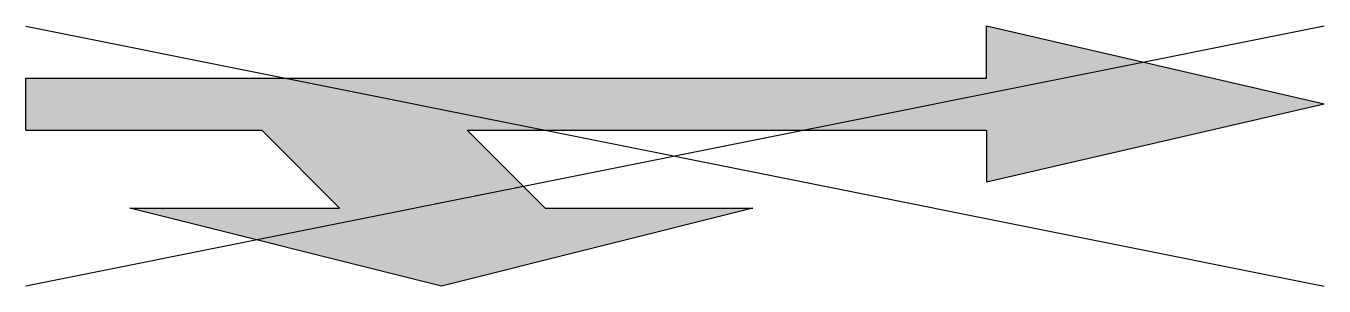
# Model space of a CAD drawing. Header units: metres. Extents: x 0 to 2.5, y -0.35 to 0.15.
import ezdxf

# ---------------------------------------------------------------- set-up
doc = ezdxf.new("R2010")
doc.units = ezdxf.units.M

msp = doc.modelspace()

# ---------------------------------------------------------------- hatches: boundary and pattern name
msp.add_hatch(color=256).paths.add_polyline_path([(0.85, -0.05), (1.85, -0.05), (1.85, -0.15), (2.5, 0), (1.85, 0.15), (1.85, 0.05), (0, 0.05), (0, -0.05), (0.454, -0.05), (0.604, -0.2), (0.2, -0.2), (0.8, -0.35), (1.4, -0.2), (1, -0.2)])

# ---------------------------------------------------------------- linework, layer by layer
for p, q in [((2.5, 0), (1.85, 0.15)), ((1.85, 0.05), (1.85, 0.15)), ((0, 0.05), (1.85, 0.05)), ((0, -0.05), (0, 0.05)), ((2.5, 0), (1.85, -0.15)), ((0, -0.05), (0.454, -0.05)), ((0.604, -0.2), (0.454, -0.05)), ((0.85, -0.05), (1.85, -0.05)), ((1, -0.2), (0.85, -0.05)), ((1.85, -0.05), (1.85, -0.15)), ((0.2, -0.2), (0.604, -0.2)), ((0.8, -0.35), (0.2, -0.2)), ((1.4, -0.2), (0.8, -0.35)), ((1, -0.2), (1.4, -0.2))]:
    msp.add_line(p, q)
at = {"flags": 128}
for points in [[(0, 0.15), (2.5, -0.35)], [(2.5, 0.15), (0, -0.35)]]:
    msp.add_lwpolyline(points, dxfattribs=at)

doc.saveas('drawing.dxf')
